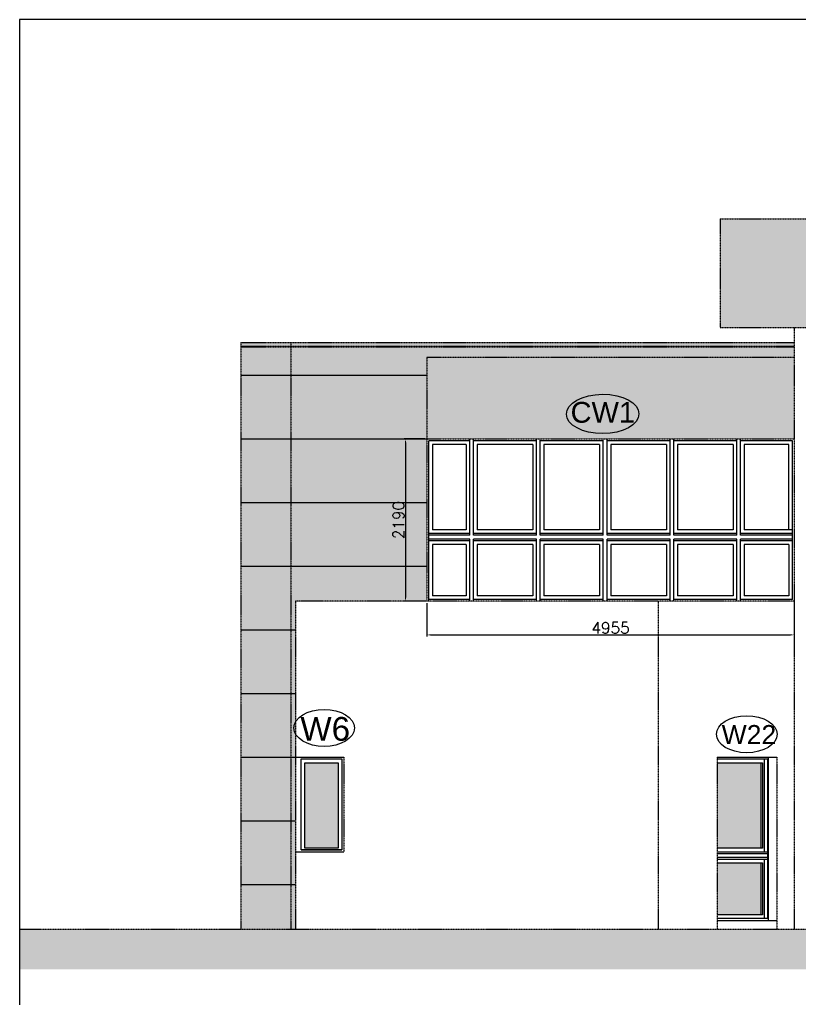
# Model space of a CAD drawing. Header units: millimetres. Extents: x -2143172 to 5255, y -610845 to 279739.
# Drawn here: x -1045006 to -1034491, y -574837 to -561642 of the extents above; entities that cross this region are included whole.
import ezdxf

# ---------------------------------------------------------------- set-up
doc = ezdxf.new("R2010")
doc.units = ezdxf.units.MM
doc.header["$LTSCALE"] = 30
doc.linetypes.add('HIDDEN2', pattern=[0.1875, 0.125, -0.0625])
doc.layers.get('0').update_dxf_attribs({"lineweight": 5})
doc.layers.get('Defpoints').update_dxf_attribs({"lineweight": 5})
for name, color, linetype, lineweight in [('Al Window tag', 5, 'Continuous', 5), ('Aluminum', 7, 'Continuous', 5), ('dims.', 152, 'Continuous', 5), ('Elev 2', 251, 'Continuous', 5), ('Fill Aluminum Cladding', 254, 'Continuous', 5), ('Fill Grey Granite', 251, 'Continuous', 5), ('Frame', 7, 'Continuous', 5), ('Glass Hatch', 165, 'Continuous', 5), ('Hatch', 252, 'Continuous', 5), ('Joints', 250, 'Continuous', 5), ('Proj', 7, 'HIDDEN2', 5)]:
    doc.layers.add(name, color=color, linetype=linetype, lineweight=lineweight)
doc.styles.add('SIMPLEX', font='SIMPLEX.shx', dxfattribs={"height": 150})
doc.styles.add('TTLB-A0-JeddahDP$0$swis721', font='swiss.ttf')
doc.dimstyles.new('Buk', dxfattribs={"dimtxt": 150, "dimasz": 50, "dimexe": 20, "dimexo": 25, "dimgap": 20, "dimtad": 1, "dimdec": 0, "dimrnd": 5, "dimdsep": 46, "dimtxsty": 'SIMPLEX', "dimcen": 0, "dimdle": 20, "dimclrd": 256, "dimclre": 256, "dimclrt": 256, "dimadec": 0, "dimazin": 0, "dimtfac": 0.0075, "dimtdec": 0, "dimtmove": 1, "dimatfit": 2, "dimldrblk": 'ARCHTICK', "dimfxl": 1, "dimtolj": 1, "dimtzin": 0, "dimlwd": -1, "dimlwe": -1, "dimarcsym": 0})

# ---------------------------------------------------------------- blocks, each defined once
blk = doc.blocks.new('*D850')
at = {"layer": 'Defpoints', "color": 0, "transparency": 16777216}
for p in [(-1039515, -569484, 0), (-1034560, -569484, 0), (-1034560, -569937)]:
    blk.add_point(p, dxfattribs=at)
at = {"layer": 'dims.', "linetype": 'Continuous', "transparency": 16777216}
for p, q in [((-1039515, -569509), (-1039515, -569957)), ((-1034560, -569509), (-1034560, -569957))]:
    blk.add_line(p, q, dxfattribs=at)
at = {"layer": 'dims.', "transparency": 16777216}
blk.add_line((-1039465, -569937), (-1034610, -569937), dxfattribs=at)
for points in [[(-1039465, -569928), (-1039465, -569945), (-1039515, -569937)], [(-1034610, -569928), (-1034610, -569945), (-1034560, -569937)]]:
    blk.add_solid(points, dxfattribs=at)
at = {"layer": 'dims.', "transparency": 16777216, "insert": (-1037037, -569842), "char_height": 150, "attachment_point": 5, "style": 'SIMPLEX'}
blk.add_mtext('\\A1;4955', dxfattribs=at)
blk = doc.blocks.new('_ArchTick')
at = {"color": 0, "linetype": 'ByBlock', "const_width": 0.15}
blk.add_lwpolyline([(-0.5, -0.5), (0.5, 0.5)], dxfattribs=at)
blk = doc.blocks.new('*D851')
at = {"layer": 'Defpoints', "color": 0, "transparency": 16777216}
for p in [(-1039515, -567294, 0), (-1039802, -569484), (-1039515, -569484, 0)]:
    blk.add_point(p, dxfattribs=at)
at = {"layer": 'dims.', "linetype": 'Continuous', "transparency": 16777216}
for p, q in [((-1039540, -567294), (-1039822, -567294)), ((-1039540, -569484), (-1039822, -569484))]:
    blk.add_line(p, q, dxfattribs=at)
at = {"layer": 'dims.', "transparency": 16777216}
blk.add_line((-1039802, -567344), (-1039802, -569434), dxfattribs=at)
for points in [[(-1039810, -567344), (-1039794, -567344), (-1039802, -567294)], [(-1039810, -569434), (-1039794, -569434), (-1039802, -569484)]]:
    blk.add_solid(points, dxfattribs=at)
at = {"layer": 'dims.', "transparency": 16777216, "insert": (-1039897, -568389), "char_height": 150, "attachment_point": 5, "rotation": 90, "style": 'SIMPLEX'}
blk.add_mtext('\\A1;2190', dxfattribs=at)
blk = doc.blocks.new('A$C38AB4B9F')
at = {"layer": 'Al Window tag'}
blk.add_ellipse((0, 0), major_axis=(409, 0), ratio=0.610025, dxfattribs=at)
at = {"layer": 'Al Window tag', "insert": (-338, 124, 0), "char_height": 256, "attachment_point": 1, "style": 'TTLB-A0-JeddahDP$0$swis721'}
blk.add_mtext_dynamic_manual_height_columns('W22', width=1569.46, gutter_width=9406, heights=[480], dxfattribs=at)

msp = doc.modelspace()

# ---------------------------------------------------------------- hatches: boundary and pattern name
at = {"layer": 'Fill Aluminum Cladding'}
h = msp.add_hatch(color=256, dxfattribs=at)
h.dxf.hatch_style = 1
h.set_gradient(color1=(105, 104, 99), color2=(38, 39, 39), tint=1, name='CURVED')
h.paths.add_polyline_path([(-983540, -564329.1), (-1035560, -564329.1), (-1035560, -565794.1), (-984140, -565794.1), (-984140, -573909.1), (-983540, -573909.1)])
h = msp.add_hatch(color=256, dxfattribs=at)
h.dxf.hatch_style = 1
h.set_gradient(color1=(235, 117, 0), color2=(255, 168, 82), rotation=180, tint=1, name='CURVED')
h.paths.add_polyline_path([(-1042020.4, -566044.1), (-1041349.6, -566044.1), (-1041349.6, -565994.1), (-1042020.4, -565994.1)])
h.paths.add_polyline_path([(-1041349.6, -566054.1), (-1042020.4, -566054.1), (-1042020.4, -573909.1), (-1041349.6, -573909.1)])
h = msp.add_hatch(color=256, dxfattribs=at)
h.dxf.hatch_style = 1
h.set_gradient(color1=(128, 64, 0), color2=(255, 168, 82), rotation=180, tint=1)
h.paths.add_polyline_path([(-1041349.6, -566044.1), (-1034560, -566044.1), (-1034560, -565994.1), (-1041349.6, -565994.1)])
h.paths.add_polyline_path([(-1041284.6, -569484.1), (-1039514.6, -569484.1), (-1039514.6, -566194.1), (-1034560, -566194.1), (-1034560, -566054.1), (-1041349.6, -566054.1), (-1041349.6, -573909.1), (-1041284.6, -573909.1)])
at = {"layer": 'Fill Grey Granite'}
h = msp.add_hatch(color=256, dxfattribs=at)
h.dxf.hatch_style = 1
h.set_gradient(color1=(233, 232, 231), color2=(224, 229, 229), tint=1, name='HEMISPHERICAL')
h.paths.add_polyline_path([(-1034560, -566194.1), (-1039514.6, -566194.1), (-1039514.6, -567294.1), (-1034560, -567294.1)])
h.paths.add_polyline_path([(-1033941.5, -569484.1), (-1033941.5, -570114.1), (-1027360, -570114.1), (-1027360, -569484.1)])
at = {"layer": 'Glass Hatch', "transparency": 33554597}
h = msp.add_hatch(color=256, dxfattribs=at)
h.dxf.hatch_style = 1
h.set_gradient(color1=(152, 180, 195), color2=(184, 211, 219), rotation=90)
h.paths.add_polyline_path([(-1040709.6, -571659.1), (-1041159.6, -571659.1), (-1041159.6, -572809.1), (-1040709.6, -572809.1)])
h = msp.add_hatch(color=256, dxfattribs=at)
h.dxf.hatch_style = 1
h.set_gradient(color1=(36, 52, 61), color2=(184, 211, 219), rotation=180)
h.paths.add_polyline_path([(-1035011.7, -571659.1), (-1035599.8, -571659.1), (-1035599.8, -572809.1), (-1035011.7, -572809.1)])
h.paths.add_polyline_path([(-1035011.7, -573009.1), (-1035599.8, -573009.1), (-1035599.8, -573709.1), (-1035011.7, -573709.1)])
at = {"layer": 'Hatch', "transparency": 33554636}
h = msp.add_hatch(color=256, dxfattribs=at)
h.dxf.hatch_style = 1
h.paths.add_polyline_path([(-1045005.6, -573909.1), (-1045005.6, -574446.1), (-975418.5, -574446.1), (-975418.5, -573909.1)])

# ---------------------------------------------------------------- linework, layer by layer
at = {"layer": 'Al Window tag'}
for centre, major_axis, ratio in [((-1037143.7, -566958.3), (488.8, 2.3), 0.5431673), ((-1040898.3, -571191), (408.6, 0), 0.6100251)]:
    msp.add_ellipse(centre, major_axis=major_axis, ratio=ratio, dxfattribs=at)
at = {"layer": 'Aluminum'}
for p, q in [((-1039489.6, -569484.1, 0.2), (-1039489.6, -567319.1, 0.2)), ((-1038935, -567319.1, 0.2), (-1039489.6, -567319.1, 0.2)), ((-1038935, -568594.1, 0.2), (-1038935, -567294.1, 0.2)), ((-1038885, -568594.1, 0.2), (-1038885, -567294.1, 0.2)), ((-1038035, -567319.1, 0.2), (-1038885, -567319.1, 0.2)), ((-1038035, -568594.1, 0.2), (-1038035, -567294.1, 0.2)), ((-1037985, -568594.1, 0.2), (-1037985, -567294.1, 0.2)), ((-1037135, -567319.1, 0.2), (-1037985, -567319.1, 0.2)), ((-1037135, -568594.1, 0.2), (-1037135, -567294.1, 0.2)), ((-1037085, -568594.1, 0.2), (-1037085, -567294.1, 0.2)), ((-1036235, -567319.1, 0.2), (-1037085, -567319.1, 0.2)), ((-1036235, -568594.1, 0.2), (-1036235, -567294.1, 0.2)), ((-1036185, -568594.1, 0.2), (-1036185, -567294.1, 0.2)), ((-1035335, -567319.1, 0.2), (-1036185, -567319.1, 0.2)), ((-1035335, -568594.1, 0.2), (-1035335, -567294.1, 0.2)), ((-1035285, -568594.1, 0.2), (-1035285, -567294.1, 0.2)), ((-1034585, -567319.1, 0.2), (-1035285, -567319.1, 0.2)), ((-1034585, -569459.1, 0.2), (-1034585, -567319.1, 0.2)), ((-1038985, -567369.1, 0.2), (-1039439.6, -567369.1, 0.2)), ((-1039439.6, -567369.1, 0.2), (-1039439.6, -568519.1, 0.2)), ((-1038985, -567369.1, 0.2), (-1038985, -568519.1, 0.2)), ((-1038085, -567369.1, 0.2), (-1038835, -567369.1, 0.2)), ((-1038835, -567369.1, 0.2), (-1038835, -568519.1, 0.2)), ((-1038085, -567369.1, 0.2), (-1038085, -568519.1, 0.2)), ((-1037185, -567369.1, 0.2), (-1037935, -567369.1, 0.2)), ((-1037935, -567369.1, 0.2), (-1037935, -568519.1, 0.2)), ((-1037185, -567369.1, 0.2), (-1037185, -568519.1, 0.2)), ((-1036285, -567369.1, 0.2), (-1037035, -567369.1, 0.2)), ((-1037035, -567369.1, 0.2), (-1037035, -568519.1, 0.2)), ((-1036285, -567369.1, 0.2), (-1036285, -568519.1, 0.2)), ((-1035385, -567369.1, 0.2), (-1036135, -567369.1, 0.2)), ((-1036135, -567369.1, 0.2), (-1036135, -568519.1, 0.2)), ((-1035385, -567369.1, 0.2), (-1035385, -568519.1, 0.2)), ((-1034635, -567369.1, 0.2), (-1035235, -567369.1, 0.2)), ((-1035235, -567369.1, 0.2), (-1035235, -568519.1, 0.2)), ((-1034635, -568519.1, 0.2), (-1034635, -567369.1, 0.2)), ((-1038985, -568519.1, 0.2), (-1039439.6, -568519.1, 0.2)), ((-1038085, -568519.1, 0.2), (-1038835, -568519.1, 0.2)), ((-1037185, -568519.1, 0.2), (-1037935, -568519.1, 0.2)), ((-1036285, -568519.1, 0.2), (-1037035, -568519.1, 0.2)), ((-1035385, -568519.1, 0.2), (-1036135, -568519.1, 0.2)), ((-1034585, -568519.1, 0.2), (-1035235, -568519.1, 0.2)), ((-1038935, -568569.1, 0.2), (-1039489.6, -568569.1, 0.2)), ((-1038935, -568569.1, 0.2), (-1039489.6, -568569.1, 0.2)), ((-1038935, -568594.1, 0.2), (-1039489.6, -568594.1, 0.2)), ((-1038935, -568644.1, 0.2), (-1039489.6, -568644.1, 0.2)), ((-1038935, -569484.1, 0.2), (-1038935, -568644.1, 0.2)), ((-1038035, -568569.1, 0.2), (-1038885, -568569.1, 0.2)), ((-1038035, -568569.1, 0.2), (-1038885, -568569.1, 0.2)), ((-1038035, -568594.1, 0.2), (-1038885, -568594.1, 0.2)), ((-1038885, -569484.1, 0.2), (-1038885, -568644.1, 0.2)), ((-1038035, -568644.1, 0.2), (-1038885, -568644.1, 0.2)), ((-1038035, -569484.1, 0.2), (-1038035, -568644.1, 0.2)), ((-1037135, -568569.1, 0.2), (-1037985, -568569.1, 0.2)), ((-1037135, -568569.1, 0.2), (-1037985, -568569.1, 0.2)), ((-1037135, -568594.1, 0.2), (-1037985, -568594.1, 0.2)), ((-1037985, -569484.1, 0.2), (-1037985, -568644.1, 0.2)), ((-1037135, -568644.1, 0.2), (-1037985, -568644.1, 0.2)), ((-1037135, -569484.1, 0.2), (-1037135, -568644.1, 0.2)), ((-1036235, -568569.1, 0.2), (-1037085, -568569.1, 0.2)), ((-1036235, -568569.1, 0.2), (-1037085, -568569.1, 0.2)), ((-1036235, -568594.1, 0.2), (-1037085, -568594.1, 0.2)), ((-1037085, -569484.1, 0.2), (-1037085, -568644.1, 0.2)), ((-1036235, -568644.1, 0.2), (-1037085, -568644.1, 0.2)), ((-1036235, -569484.1, 0.2), (-1036235, -568644.1, 0.2)), ((-1035335, -568569.1, 0.2), (-1036185, -568569.1, 0.2)), ((-1035335, -568569.1, 0.2), (-1036185, -568569.1, 0.2)), ((-1035335, -568594.1, 0.2), (-1036185, -568594.1, 0.2)), ((-1036185, -569484.1, 0.2), (-1036185, -568644.1, 0.2)), ((-1035335, -568644.1, 0.2), (-1036185, -568644.1, 0.2)), ((-1035335, -569484.1, 0.2), (-1035335, -568644.1, 0.2)), ((-1034585, -568569.1, 0.2), (-1035285, -568569.1, 0.2)), ((-1034585, -568569.1, 0.2), (-1035285, -568569.1, 0.2)), ((-1034585, -568594.1, 0.2), (-1035285, -568594.1, 0.2)), ((-1035285, -569484.1, 0.2), (-1035285, -568644.1, 0.2)), ((-1034585, -568644.1, 0.2), (-1035285, -568644.1, 0.2)), ((-1038935, -568669.1, 0.2), (-1039489.6, -568669.1, 0.2)), ((-1038985, -568719.1, 0.2), (-1039439.6, -568719.1, 0.2)), ((-1039439.6, -568719.1, 0.2), (-1039439.6, -569409.1, 0.2)), ((-1038985, -568719.1, 0.2), (-1038985, -569409.1, 0.2)), ((-1038035, -568669.1, 0.2), (-1038885, -568669.1, 0.2)), ((-1038085, -568719.1, 0.2), (-1038835, -568719.1, 0.2)), ((-1038835, -568719.1, 0.2), (-1038835, -569409.1, 0.2)), ((-1038085, -568719.1, 0.2), (-1038085, -569409.1, 0.2)), ((-1037135, -568669.1, 0.2), (-1037985, -568669.1, 0.2)), ((-1037185, -568719.1, 0.2), (-1037935, -568719.1, 0.2)), ((-1037935, -568719.1, 0.2), (-1037935, -569409.1, 0.2)), ((-1037185, -568719.1, 0.2), (-1037185, -569409.1, 0.2)), ((-1036235, -568669.1, 0.2), (-1037085, -568669.1, 0.2)), ((-1036285, -568719.1, 0.2), (-1037035, -568719.1, 0.2)), ((-1037035, -568719.1, 0.2), (-1037035, -569409.1, 0.2)), ((-1036285, -568719.1, 0.2), (-1036285, -569409.1, 0.2)), ((-1035335, -568669.1, 0.2), (-1036185, -568669.1, 0.2)), ((-1035385, -568719.1, 0.2), (-1036135, -568719.1, 0.2)), ((-1036135, -568719.1, 0.2), (-1036135, -569409.1, 0.2)), ((-1035385, -568719.1, 0.2), (-1035385, -569409.1, 0.2)), ((-1034585, -568669.1, 0.2), (-1035285, -568669.1, 0.2)), ((-1034635, -568719.1, 0.2), (-1035235, -568719.1, 0.2)), ((-1035235, -568719.1, 0.2), (-1035235, -569409.1, 0.2)), ((-1034635, -568719.1, 0.2), (-1034635, -569409.1, 0.2)), ((-1038935, -569459.1, 0.2), (-1039489.6, -569459.1, 0.2)), ((-1038985, -569409.1, 0.2), (-1039439.6, -569409.1, 0.2)), ((-1038035, -569459.1, 0.2), (-1038885, -569459.1, 0.2)), ((-1038085, -569409.1, 0.2), (-1038835, -569409.1, 0.2)), ((-1037135, -569459.1, 0.2), (-1037985, -569459.1, 0.2)), ((-1037185, -569409.1, 0.2), (-1037935, -569409.1, 0.2)), ((-1036235, -569459.1, 0.2), (-1037085, -569459.1, 0.2)), ((-1036285, -569409.1, 0.2), (-1037035, -569409.1, 0.2)), ((-1035335, -569459.1, 0.2), (-1036185, -569459.1, 0.2)), ((-1035385, -569409.1, 0.2), (-1036135, -569409.1, 0.2)), ((-1034585, -569459.1, 0.2), (-1035285, -569459.1, 0.2)), ((-1034635, -569409.1, 0.2), (-1035235, -569409.1, 0.2)), ((-1035599.8, -571609.1, 0.2), (-1034922.2, -571609.1, 0.2)), ((-1035599.8, -571659.1, 0.2), (-1034989.3, -571659.1, 0.2)), ((-1035011.7, -571659.1, 0.2), (-1035011.7, -572809.1, 0.2)), ((-1034989.3, -571659.1, 0.2), (-1034989.3, -572809.1, 0.2)), ((-1034966.9, -571609.1, 0.2), (-1034966.9, -572859.1, 0.2)), ((-1034922.2, -571609.1, 0.2), (-1034922.2, -573759.1, 0.2)), ((-1034911, -571584.1, 0.2), (-1034911, -573784.1, 0.2)), ((-1041284.6, -572859.1, 0.2), (-1040634.6, -572859.1, 0.2)), ((-1041209.6, -572834.1, 0.2), (-1040659.6, -572834.1, 0.2)), ((-1041209.6, -572859.1, 0.2), (-1040659.6, -572859.1, 0.2)), ((-1034989.3, -572809.1, 0.2), (-1035599.8, -572809.1, 0.2)), ((-1035599.8, -572859.1, 0.2), (-1034922.2, -572859.1, 0.2)), ((-1035599.8, -572884.1, 0.2), (-1034922.2, -572884.1, 0.2)), ((-1035599.8, -572934.1, 0.2), (-1034922.2, -572934.1, 0.2)), ((-1035599.8, -572959.1, 0.2), (-1034922.2, -572959.1, 0.2)), ((-1035599.8, -573009.1, 0.2), (-1034989.3, -573009.1, 0.2)), ((-1035011.7, -573009.1, 0.2), (-1035011.7, -573709.1, 0.2)), ((-1034989.3, -573009.1, 0.2), (-1034989.3, -573709.1, 0.2)), ((-1034966.9, -572959.1, 0.2), (-1034966.9, -573759.1, 0.2)), ((-1034989.3, -573709.1, 0.2), (-1035599.8, -573709.1, 0.2)), ((-1034922.2, -573759.1, 0.2), (-1035599.8, -573759.1, 0.2))]:
    msp.add_line(p, q, dxfattribs=at)
at = {"layer": 'Aluminum', "elevation": 0.2}
for points in [[(-1041209.6, -571609.1), (-1040659.6, -571609.1), (-1040659.6, -572834.1), (-1041209.6, -572834.1)], [(-1041159.6, -572809.1), (-1041159.6, -571659.1), (-1040709.6, -571659.1), (-1040709.6, -572809.1)]]:
    msp.add_lwpolyline(points, close=True, dxfattribs=at)
at = {"layer": 'Elev 2'}
for p, q in [((-1041284.6, -571584.1, 0.2), (-1040634.6, -571584.1, 0.2)), ((-1035599.8, -571584.1, 0.2), (-1034794.8, -571584.1, 0.2)), ((-1035599.8, -573784.1, 0.2), (-1034794.8, -573784.1, 0.2))]:
    msp.add_line(p, q, dxfattribs=at)
at = {"layer": 'Frame'}
for p, q in [((-975418.5, -561642.4, 0.1), (-1045005.6, -561642.4, 0.1)), ((-1045005.6, -561642.4, 0.1), (-1045005.6, -610845.4, 0.1))]:
    msp.add_line(p, q, dxfattribs=at)
at = {"layer": 'Joints'}
for p, q in [((-1042020.4, -566436.1, 0.2), (-1039514.6, -566436.1, 0.2)), ((-1042020.4, -567294.1, 0.2), (-1039514.6, -567294.1, 0.2)), ((-1042020.4, -568152.1, 0.2), (-1039514.6, -568152.1, 0.2)), ((-1042020.4, -569010.1, 0.2), (-1039514.6, -569010.1, 0.2)), ((-1042020.4, -569868.1, 0.2), (-1041284.6, -569868.1, 0.2)), ((-1042020.4, -570726.1, 0.2), (-1041284.6, -570726.1, 0.2)), ((-1042020.4, -571584.1, 0.2), (-1041284.6, -571584.1, 0.2)), ((-1042020.4, -572442.1, 0.2), (-1041284.6, -572442.1, 0.2)), ((-1042020.4, -573300.1, 0.2), (-1041284.6, -573300.1, 0.2))]:
    msp.add_line(p, q, dxfattribs=at)
at = {"layer": 'Proj'}
for p, q in [((-1035560, -564329.1, 0.2), (-1035560, -565794.1, 0.2)), ((-1035560, -564329.1, 0.2), (-983540, -564329.1, 0.2)), ((-1035560, -565794.1, 0.2), (-984140, -565794.1, 0.2)), ((-1034560, -565794.1, 0.2), (-1034560, -573909.1, 0.2)), ((-1042020.4, -565994.1, 0.2), (-1034560, -565994.1, 0.2)), ((-1042020.4, -565994.1, 0.2), (-1042020.4, -573909.1, 0.2)), ((-1041349.6, -565994.1, 0.2), (-1041349.6, -573909.1, 0.2)), ((-1042020.4, -566044.1, 0.2), (-1034560, -566044.1, 0.2)), ((-1042020.4, -566054.1, 0.2), (-1034560, -566054.1, 0.2)), ((-1039514.6, -566194.1, 0.2), (-1034560, -566194.1, 0.2)), ((-1039514.6, -566194.1, 0.2), (-1039514.6, -569484.1, 0.2)), ((-1039514.6, -567294.1, 0.2), (-1034560, -567294.1, 0.2)), ((-1041284.6, -569484.1, 0.2), (-1041284.6, -573909.1, 0.2)), ((-1034560, -569484.1, 0.2), (-1041284.6, -569484.1, 0.2)), ((-1036395, -569484.1, 0.2), (-1036395, -573909.1, 0.2)), ((-1040634.6, -571584.1, 0.2), (-1040634.6, -572859.1, 0.2)), ((-1035599.8, -571584.1, 0.2), (-1035599.8, -573909.1, 0.2)), ((-1034794.8, -571584.1, 0.2), (-1034794.8, -573909.1, 0.2)), ((-975418.5, -573909.1, 0.2), (-1045005.6, -573909.1, 0.2))]:
    msp.add_line(p, q, dxfattribs=at)

# ---------------------------------------------------------------- block references
at = {"layer": 'Al Window tag'}
msp.add_blockref('A$C38AB4B9F', (-1035201, -571275.8), dxfattribs=at)

# ---------------------------------------------------------------- texts
at = {"layer": 'Al Window tag', "attachment_point": 1, "style": 'TTLB-A0-JeddahDP$0$swis721'}
for s, insert, char_height in [('CW1', (-1037575.9, -566796.6, 0), 280), ('W6', (-1041219.7, -571043.1), 320)]:
    msp.add_mtext_dynamic_manual_height_columns(s, width=1569.457, gutter_width=9406.5, heights=[480.3], dxfattribs=dict(at, insert=insert, char_height=char_height))

# ---------------------------------------------------------------- dimensions: what is measured, and where the dimension line sits
at = {"layer": 'dims.'}
dim = msp.add_linear_dim(base=(-1039801.9, -569484.1), p1=(-1039514.6, -567294.1, 0.2), p2=(-1039514.6, -569484.1, 0.2), angle=90, dimstyle='Buk', dxfattribs=at)
dim.commit()
dim.dimension.update_dxf_attribs({"geometry": '*D851', "text_midpoint": (-1039896.9, -568389.1)})
dim = msp.add_linear_dim(base=(-1034560, -569936.6), p1=(-1039514.6, -569484.1, 0.2), p2=(-1034560, -569484.1, 0.2), dimstyle='Buk', dxfattribs=at)
dim.commit()
dim.dimension.update_dxf_attribs({"geometry": '*D850', "text_midpoint": (-1037037.3, -569841.6)})

doc.saveas('drawing.dxf')
